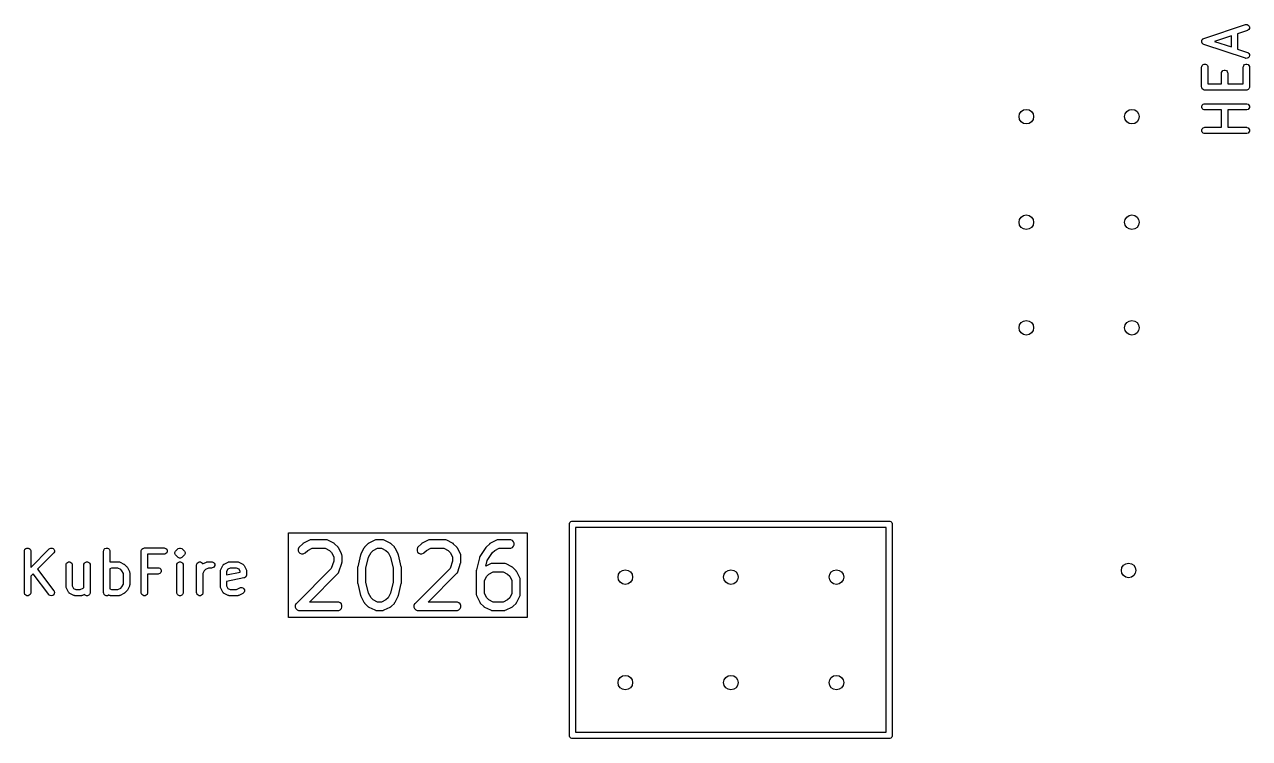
# Model space of a CAD drawing. Header units: inches. Extents: x 0.29 to 2.91, y 0.24 to 1.61.
# Drawn here: x 1.744 to 2.904, y 0.241 to 0.917 of the extents above; entities that cross this region are included whole.
import ezdxf

# ---------------------------------------------------------------- set-up
doc = ezdxf.new("R2010")
doc.units = ezdxf.units.IN
doc.header["$MEASUREMENT"] = 0
doc.layers.add('BLACK', color=250, linetype='CONTINUOUS')

msp = doc.modelspace()

# ---------------------------------------------------------------- linework, layer by layer
at = {"layer": 'BLACK', "linetype": 'CONTINUOUS'}
for p, q in [((2.8611, 0.904), (2.9004, 0.9171)), ((2.9004, 0.9171), (2.901, 0.9172)), ((2.901, 0.9172), (2.9022, 0.9171)), ((2.9022, 0.9171), (2.9032, 0.9166)), ((2.8872, 0.9064), (2.8713, 0.9012)), ((2.8872, 0.8959), (2.8872, 0.9064)), ((2.9023, 0.9115), (2.8931, 0.9084)), ((2.8931, 0.9084), (2.8931, 0.8939)), ((2.9028, 0.9117), (2.9023, 0.9115)), ((2.9037, 0.9125), (2.9028, 0.9117)), ((2.9032, 0.9166), (2.9039, 0.9157)), ((2.9042, 0.9135), (2.9037, 0.9125)), ((2.9039, 0.9157), (2.9043, 0.9147)), ((2.9043, 0.9147), (2.9042, 0.9135)), ((2.8591, 0.9017), (2.8592, 0.9019)), ((2.8591, 0.9015), (2.8591, 0.9017)), ((2.8591, 0.9012), (2.8591, 0.9015)), ((2.8591, 0.9008), (2.8591, 0.9012)), ((2.8591, 0.9006), (2.8591, 0.9008)), ((2.8592, 0.9004), (2.8591, 0.9006)), ((2.8592, 0.9019), (2.8593, 0.9023)), ((2.8593, 0.9001), (2.8592, 0.9004)), ((2.8593, 0.9023), (2.8594, 0.9026)), ((2.8594, 0.8997), (2.8593, 0.9001)), ((2.8594, 0.9026), (2.8596, 0.9028)), ((2.8596, 0.8995), (2.8594, 0.8997)), ((2.8596, 0.9028), (2.8597, 0.903)), ((2.8597, 0.8994), (2.8596, 0.8995)), ((2.8597, 0.903), (2.8599, 0.9032)), ((2.8599, 0.8991), (2.8597, 0.8994)), ((2.8599, 0.9032), (2.8602, 0.9035)), ((2.8602, 0.8988), (2.8599, 0.8991)), ((2.8602, 0.9035), (2.8604, 0.9036)), ((2.8604, 0.8987), (2.8602, 0.8988)), ((2.8604, 0.9036), (2.8605, 0.9037)), ((2.8605, 0.8986), (2.8604, 0.8987)), ((2.8605, 0.9037), (2.8611, 0.904)), ((2.8611, 0.8984), (2.8605, 0.8986)), ((2.9004, 0.8852), (2.8611, 0.8984)), ((2.8713, 0.9012), (2.8872, 0.8959)), ((2.8931, 0.8939), (2.9023, 0.8908)), ((2.901, 0.8851), (2.9004, 0.8852)), ((2.9022, 0.8852), (2.901, 0.8851)), ((2.9032, 0.8857), (2.9022, 0.8852)), ((2.9023, 0.8908), (2.9028, 0.8906)), ((2.9028, 0.8906), (2.9037, 0.8898)), ((2.9039, 0.8866), (2.9032, 0.8857)), ((2.9037, 0.8898), (2.9042, 0.8888)), ((2.9043, 0.8877), (2.9039, 0.8866)), ((2.9042, 0.8888), (2.9043, 0.8877)), ((2.859, 0.8768), (2.8591, 0.8774)), ((2.859, 0.858), (2.859, 0.8768)), ((2.8591, 0.8774), (2.8595, 0.8784)), ((2.8595, 0.8784), (2.8604, 0.8792)), ((2.8604, 0.8792), (2.8614, 0.8797)), ((2.8614, 0.8797), (2.8626, 0.8797)), ((2.8626, 0.8797), (2.8636, 0.8792)), ((2.8636, 0.8792), (2.8645, 0.8784)), ((2.8645, 0.8784), (2.8649, 0.8774)), ((2.8649, 0.8774), (2.865, 0.8768)), ((2.865, 0.8768), (2.865, 0.861)), ((2.8778, 0.8712), (2.8779, 0.8717)), ((2.8778, 0.861), (2.8778, 0.8712)), ((2.8779, 0.8717), (2.8783, 0.8728)), ((2.8783, 0.8728), (2.8791, 0.8736)), ((2.8791, 0.8736), (2.8802, 0.8741)), ((2.8802, 0.8741), (2.8813, 0.8741)), ((2.8813, 0.8741), (2.8824, 0.8736)), ((2.8824, 0.8736), (2.8832, 0.8728)), ((2.8832, 0.8728), (2.8836, 0.8717)), ((2.8836, 0.8717), (2.8837, 0.8712)), ((2.8837, 0.8712), (2.8837, 0.861)), ((2.8984, 0.8768), (2.8985, 0.8774)), ((2.8984, 0.861), (2.8984, 0.8768)), ((2.8985, 0.8774), (2.8989, 0.8784)), ((2.8989, 0.8784), (2.8997, 0.8792)), ((2.8997, 0.8792), (2.9008, 0.8797)), ((2.9008, 0.8797), (2.9019, 0.8797)), ((2.9019, 0.8797), (2.903, 0.8792)), ((2.903, 0.8792), (2.9038, 0.8784)), ((2.9038, 0.8784), (2.9043, 0.8774)), ((2.9043, 0.8774), (2.9043, 0.8768)), ((2.9043, 0.8768), (2.9043, 0.858)), ((2.865, 0.861), (2.8778, 0.861)), ((2.8837, 0.861), (2.8984, 0.861)), ((2.8591, 0.8575), (2.859, 0.858)), ((2.8595, 0.8564), (2.8591, 0.8575)), ((2.8604, 0.8556), (2.8595, 0.8564)), ((2.8614, 0.8551), (2.8604, 0.8556)), ((2.862, 0.8551), (2.8614, 0.8551)), ((2.9014, 0.8551), (2.862, 0.8551)), ((2.9019, 0.8551), (2.9014, 0.8551)), ((2.903, 0.8556), (2.9019, 0.8551)), ((2.9038, 0.8564), (2.903, 0.8556)), ((2.9043, 0.8575), (2.9038, 0.8564)), ((2.9043, 0.858), (2.9043, 0.8575)), ((2.8591, 0.8399), (2.8595, 0.8409)), ((2.8591, 0.8387), (2.8591, 0.8399)), ((2.8595, 0.8377), (2.8591, 0.8387)), ((2.8595, 0.8409), (2.8604, 0.8418)), ((2.8604, 0.8368), (2.8595, 0.8377)), ((2.8604, 0.8418), (2.8614, 0.8422)), ((2.8614, 0.8364), (2.8604, 0.8368)), ((2.8614, 0.8422), (2.862, 0.8422)), ((2.862, 0.8363), (2.8614, 0.8364)), ((2.862, 0.8422), (2.9014, 0.8422)), ((2.8778, 0.8363), (2.862, 0.8363)), ((2.8778, 0.8198), (2.8778, 0.8363)), ((2.9014, 0.8363), (2.8837, 0.8363)), ((2.8837, 0.8363), (2.8837, 0.8198)), ((2.9014, 0.8422), (2.9019, 0.8422)), ((2.9019, 0.8364), (2.9014, 0.8363)), ((2.9019, 0.8422), (2.903, 0.8418)), ((2.903, 0.8368), (2.9019, 0.8364)), ((2.903, 0.8418), (2.9038, 0.8409)), ((2.9038, 0.8377), (2.903, 0.8368)), ((2.9038, 0.8409), (2.9043, 0.8399)), ((2.9043, 0.8387), (2.9038, 0.8377)), ((2.9043, 0.8399), (2.9043, 0.8387)), ((2.8591, 0.8174), (2.8595, 0.8184)), ((2.8591, 0.8162), (2.8591, 0.8174)), ((2.8595, 0.8152), (2.8591, 0.8162)), ((2.8595, 0.8184), (2.8604, 0.8193)), ((2.8604, 0.8143), (2.8595, 0.8152)), ((2.8604, 0.8193), (2.8614, 0.8197)), ((2.8614, 0.8139), (2.8604, 0.8143)), ((2.8614, 0.8197), (2.862, 0.8198)), ((2.862, 0.8138), (2.8614, 0.8139)), ((2.862, 0.8198), (2.8778, 0.8198)), ((2.9014, 0.8138), (2.862, 0.8138)), ((2.8837, 0.8198), (2.9014, 0.8198)), ((2.9014, 0.8198), (2.9019, 0.8197)), ((2.9019, 0.8139), (2.9014, 0.8138)), ((2.9019, 0.8197), (2.903, 0.8193)), ((2.903, 0.8143), (2.9019, 0.8139)), ((2.903, 0.8193), (2.9038, 0.8184)), ((2.9038, 0.8152), (2.903, 0.8143)), ((2.9038, 0.8184), (2.9043, 0.8174)), ((2.9043, 0.8162), (2.9038, 0.8152)), ((2.9043, 0.8174), (2.9043, 0.8162)), ((2.26, 0.4437), (2.2601, 0.4443)), ((2.26, 0.2437), (2.26, 0.4437)), ((2.2601, 0.4443), (2.2605, 0.4453)), ((2.2605, 0.4453), (2.2614, 0.4462)), ((2.2614, 0.4462), (2.2624, 0.4466)), ((2.2624, 0.4466), (2.263, 0.4467)), ((2.263, 0.4467), (2.563, 0.4467)), ((2.563, 0.4467), (2.5636, 0.4466)), ((2.5636, 0.4466), (2.5646, 0.4462)), ((2.5646, 0.4462), (2.5654, 0.4453)), ((2.5654, 0.4453), (2.5659, 0.4443)), ((2.5659, 0.4443), (2.5659, 0.4437)), ((2.5659, 0.4437), (2.5659, 0.2437)), ((1.9938, 0.3555), (1.9938, 0.4356)), ((1.9938, 0.4356), (2.22, 0.4356)), ((2.22, 0.4356), (2.22, 0.3555)), ((2.2659, 0.4407), (2.2659, 0.2467)), ((2.56, 0.4407), (2.2659, 0.4407)), ((2.56, 0.2467), (2.56, 0.4407)), ((1.7438, 0.4183), (1.7439, 0.4189)), ((1.7438, 0.3789), (1.7438, 0.4183)), ((1.7439, 0.4189), (1.7443, 0.42)), ((1.7443, 0.42), (1.7452, 0.4208)), ((1.7452, 0.4208), (1.7462, 0.4212)), ((1.7462, 0.4212), (1.7474, 0.4212)), ((1.7474, 0.4212), (1.7484, 0.4208)), ((1.7484, 0.4208), (1.7492, 0.42)), ((1.7492, 0.42), (1.7497, 0.4189)), ((1.7497, 0.4029), (1.7672, 0.4204)), ((1.7497, 0.4189), (1.7497, 0.4183)), ((1.7497, 0.4183), (1.7497, 0.4029)), ((1.7672, 0.4204), (1.7677, 0.4208)), ((1.7677, 0.4208), (1.7687, 0.4212)), ((1.7687, 0.4212), (1.7699, 0.4212)), ((1.7699, 0.4212), (1.7709, 0.4208)), ((1.7709, 0.4208), (1.7717, 0.42)), ((1.7717, 0.42), (1.7722, 0.4189)), ((1.7722, 0.4189), (1.7722, 0.4177)), ((1.8188, 0.4183), (1.8189, 0.4189)), ((1.8188, 0.3789), (1.8188, 0.4183)), ((1.8189, 0.4189), (1.8193, 0.42)), ((1.8193, 0.42), (1.8201, 0.4208)), ((1.8201, 0.4208), (1.8212, 0.4212)), ((1.8212, 0.4212), (1.8224, 0.4212)), ((1.8224, 0.4212), (1.8234, 0.4208)), ((1.8234, 0.4208), (1.8242, 0.42)), ((1.8242, 0.42), (1.8247, 0.4189)), ((1.8247, 0.4189), (1.8247, 0.4183)), ((1.8247, 0.4183), (1.8247, 0.408)), ((1.8545, 0.4189), (1.855, 0.42)), ((1.8545, 0.4183), (1.8545, 0.4189)), ((1.8545, 0.3789), (1.8545, 0.4183)), ((1.855, 0.42), (1.8558, 0.4208)), ((1.8558, 0.4208), (1.8568, 0.4212)), ((1.8568, 0.4212), (1.8574, 0.4213)), ((1.8574, 0.4213), (1.8762, 0.4213)), ((1.8762, 0.4213), (1.8767, 0.4212)), ((1.8767, 0.4212), (1.8778, 0.4208)), ((1.8778, 0.4208), (1.8786, 0.42)), ((1.8786, 0.42), (1.879, 0.4189)), ((1.879, 0.4189), (1.879, 0.4177)), ((1.8864, 0.417), (1.8868, 0.4181)), ((1.8868, 0.4181), (1.8872, 0.4185)), ((1.8872, 0.4185), (1.8891, 0.4204)), ((1.8891, 0.4204), (1.8895, 0.4208)), ((1.8895, 0.4208), (1.8906, 0.4212)), ((1.8906, 0.4212), (1.8917, 0.4212)), ((1.8917, 0.4212), (1.8917, 0.4212)), ((1.8917, 0.4212), (1.8928, 0.4208)), ((1.8928, 0.4208), (1.8932, 0.4204)), ((1.8932, 0.4204), (1.8951, 0.4185)), ((1.8951, 0.4185), (1.8955, 0.4181)), ((1.8955, 0.4181), (1.8956, 0.4177)), ((2.0038, 0.4216), (2.0032, 0.4202)), ((2.0032, 0.4202), (2.0032, 0.4187)), ((2.0032, 0.4187), (2.0038, 0.4172)), ((2.0042, 0.4222), (2.0038, 0.4216)), ((2.0071, 0.425), (2.0042, 0.4222)), ((2.0074, 0.4253), (2.0071, 0.425)), ((2.0075, 0.4254), (2.0074, 0.4254)), ((2.0074, 0.4254), (2.0074, 0.4253)), ((2.0077, 0.4255), (2.0075, 0.4254)), ((2.0078, 0.4256), (2.0077, 0.4255)), ((2.0081, 0.4258), (2.0078, 0.4256)), ((2.0137, 0.4286), (2.0081, 0.4258)), ((2.0098, 0.4166), (2.0122, 0.419)), ((2.0122, 0.419), (2.0164, 0.4211)), ((2.0144, 0.4289), (2.0137, 0.4286)), ((2.0146, 0.4289), (2.0144, 0.4289)), ((2.0147, 0.4289), (2.0146, 0.4289)), ((2.0155, 0.429), (2.0147, 0.4289)), ((2.0295, 0.429), (2.0155, 0.429)), ((2.0164, 0.4211), (2.0286, 0.4211)), ((2.0286, 0.4211), (2.0328, 0.419)), ((2.0303, 0.4289), (2.0295, 0.429)), ((2.0304, 0.4289), (2.0303, 0.4289)), ((2.0306, 0.4289), (2.0304, 0.4289)), ((2.0313, 0.4286), (2.0306, 0.4289)), ((2.0369, 0.4258), (2.0313, 0.4286)), ((2.0328, 0.419), (2.0347, 0.4171)), ((2.0372, 0.4256), (2.0369, 0.4258)), ((2.0373, 0.4255), (2.0372, 0.4256)), ((2.0374, 0.4254), (2.0373, 0.4255)), ((2.0376, 0.4254), (2.0374, 0.4254)), ((2.0376, 0.4253), (2.0376, 0.4254)), ((2.0379, 0.425), (2.0376, 0.4253)), ((2.0407, 0.4222), (2.0379, 0.425)), ((2.041, 0.4219), (2.0407, 0.4222)), ((2.0411, 0.4218), (2.041, 0.4219)), ((2.0411, 0.4217), (2.0411, 0.4218)), ((2.0412, 0.4216), (2.0411, 0.4217)), ((2.0413, 0.4215), (2.0412, 0.4216)), ((2.0415, 0.4212), (2.0413, 0.4215)), ((2.0443, 0.4156), (2.0415, 0.4212)), ((2.0654, 0.4212), (2.0626, 0.4156)), ((2.0656, 0.4215), (2.0654, 0.4212)), ((2.0657, 0.4217), (2.0656, 0.4216)), ((2.0656, 0.4216), (2.0656, 0.4215)), ((2.0658, 0.4218), (2.0657, 0.4217)), ((2.0659, 0.4219), (2.0658, 0.4218)), ((2.0661, 0.4222), (2.0659, 0.4219)), ((2.0689, 0.425), (2.0661, 0.4222)), ((2.0692, 0.4253), (2.0689, 0.425)), ((2.0693, 0.4254), (2.0692, 0.4253)), ((2.0694, 0.4254), (2.0693, 0.4254)), ((2.0695, 0.4255), (2.0694, 0.4254)), ((2.0696, 0.4256), (2.0695, 0.4255)), ((2.0699, 0.4258), (2.0696, 0.4256)), ((2.0756, 0.4286), (2.0699, 0.4258)), ((2.0721, 0.4171), (2.074, 0.419)), ((2.074, 0.419), (2.0783, 0.4211)), ((2.0763, 0.4289), (2.0756, 0.4286)), ((2.0764, 0.4289), (2.0763, 0.4289)), ((2.0766, 0.4289), (2.0764, 0.4289)), ((2.0773, 0.429), (2.0766, 0.4289)), ((2.083, 0.429), (2.0773, 0.429)), ((2.0783, 0.4211), (2.082, 0.4211)), ((2.082, 0.4211), (2.0863, 0.419)), ((2.0837, 0.4289), (2.083, 0.429)), ((2.0839, 0.4289), (2.0837, 0.4289)), ((2.084, 0.4289), (2.0839, 0.4289)), ((2.0847, 0.4286), (2.084, 0.4289)), ((2.0903, 0.4258), (2.0847, 0.4286)), ((2.0863, 0.419), (2.0882, 0.4171)), ((2.0907, 0.4256), (2.0903, 0.4258)), ((2.0908, 0.4255), (2.0907, 0.4256)), ((2.0909, 0.4254), (2.0908, 0.4255)), ((2.091, 0.4254), (2.0909, 0.4254)), ((2.0911, 0.4253), (2.091, 0.4254)), ((2.0914, 0.425), (2.0911, 0.4253)), ((2.0942, 0.4222), (2.0914, 0.425)), ((2.0944, 0.4219), (2.0942, 0.4222)), ((2.0945, 0.4218), (2.0944, 0.4219)), ((2.0946, 0.4217), (2.0945, 0.4218)), ((2.0947, 0.4216), (2.0946, 0.4217)), ((2.0947, 0.4215), (2.0947, 0.4216)), ((2.0949, 0.4212), (2.0947, 0.4215)), ((2.0977, 0.4156), (2.0949, 0.4212)), ((2.1162, 0.4216), (2.1157, 0.4202)), ((2.1157, 0.4202), (2.1157, 0.4187)), ((2.1157, 0.4187), (2.1162, 0.4172)), ((2.1167, 0.4222), (2.1162, 0.4216)), ((2.1195, 0.425), (2.1167, 0.4222)), ((2.1198, 0.4253), (2.1195, 0.425)), ((2.1199, 0.4254), (2.1198, 0.4253)), ((2.12, 0.4254), (2.1199, 0.4254)), ((2.1201, 0.4255), (2.12, 0.4254)), ((2.1202, 0.4256), (2.1201, 0.4255)), ((2.1206, 0.4258), (2.1202, 0.4256)), ((2.1262, 0.4286), (2.1206, 0.4258)), ((2.1223, 0.4166), (2.1247, 0.419)), ((2.1247, 0.419), (2.1289, 0.4211)), ((2.1269, 0.4289), (2.1262, 0.4286)), ((2.1271, 0.4289), (2.1269, 0.4289)), ((2.1272, 0.4289), (2.1271, 0.4289)), ((2.128, 0.429), (2.1272, 0.4289)), ((2.142, 0.429), (2.128, 0.429)), ((2.1289, 0.4211), (2.1411, 0.4211)), ((2.1411, 0.4211), (2.1453, 0.419)), ((2.1428, 0.4289), (2.142, 0.429)), ((2.1429, 0.4289), (2.1428, 0.4289)), ((2.1431, 0.4289), (2.1429, 0.4289)), ((2.1438, 0.4286), (2.1431, 0.4289)), ((2.1494, 0.4258), (2.1438, 0.4286)), ((2.1453, 0.419), (2.1472, 0.4171)), ((2.1497, 0.4256), (2.1494, 0.4258)), ((2.1498, 0.4255), (2.1497, 0.4256)), ((2.1499, 0.4254), (2.1498, 0.4255)), ((2.1501, 0.4254), (2.1499, 0.4254)), ((2.1501, 0.4253), (2.1501, 0.4254)), ((2.1504, 0.425), (2.1501, 0.4253)), ((2.1532, 0.4222), (2.1504, 0.425)), ((2.1535, 0.4219), (2.1532, 0.4222)), ((2.1536, 0.4218), (2.1535, 0.4219)), ((2.1536, 0.4217), (2.1536, 0.4218)), ((2.1537, 0.4216), (2.1536, 0.4217)), ((2.1538, 0.4215), (2.1537, 0.4216)), ((2.154, 0.4212), (2.1538, 0.4215)), ((2.1568, 0.4156), (2.154, 0.4212)), ((2.1809, 0.4216), (2.1753, 0.4132)), ((2.1812, 0.4219), (2.1809, 0.4216)), ((2.1809, 0.4216), (2.1809, 0.4216)), ((2.1809, 0.4216), (2.1809, 0.4216)), ((2.1814, 0.4222), (2.1812, 0.4219)), ((2.1842, 0.425), (2.1814, 0.4222)), ((2.1814, 0.4222), (2.1814, 0.4222)), ((2.1814, 0.4222), (2.1814, 0.4222)), ((2.1845, 0.4253), (2.1842, 0.425)), ((2.1846, 0.4254), (2.1845, 0.4253)), ((2.1847, 0.4254), (2.1846, 0.4254)), ((2.1848, 0.4255), (2.1847, 0.4254)), ((2.1849, 0.4256), (2.1848, 0.4255)), ((2.1852, 0.4258), (2.1849, 0.4256)), ((2.1909, 0.4286), (2.1852, 0.4258)), ((2.1873, 0.4169), (2.1893, 0.419)), ((2.1893, 0.419), (2.1936, 0.4211)), ((2.1916, 0.4289), (2.1909, 0.4286)), ((2.1917, 0.4289), (2.1916, 0.4289)), ((2.1919, 0.4289), (2.1917, 0.4289)), ((2.1926, 0.429), (2.1919, 0.4289)), ((2.2039, 0.429), (2.1926, 0.429)), ((2.1936, 0.4211), (2.2039, 0.4211)), ((2.2046, 0.4289), (2.2039, 0.429)), ((2.2039, 0.4211), (2.2046, 0.4212)), ((2.2061, 0.4283), (2.2046, 0.4289)), ((2.2046, 0.4212), (2.2061, 0.4218)), ((2.2072, 0.4272), (2.2061, 0.4283)), ((2.2061, 0.4218), (2.2072, 0.4229)), ((2.2077, 0.4258), (2.2072, 0.4272)), ((2.2072, 0.4229), (2.2077, 0.4243)), ((2.2077, 0.4243), (2.2077, 0.4258)), ((1.7714, 0.4162), (1.7563, 0.4012)), ((1.7717, 0.4167), (1.7714, 0.4162)), ((1.7722, 0.4177), (1.7717, 0.4167)), ((1.7833, 0.4058), (1.7837, 0.4068)), ((1.7837, 0.4068), (1.7845, 0.4076)), ((1.7845, 0.4076), (1.7856, 0.4081)), ((1.7856, 0.4081), (1.7867, 0.4081)), ((1.7867, 0.4081), (1.7878, 0.4076)), ((1.7878, 0.4076), (1.7886, 0.4068)), ((1.7886, 0.4068), (1.7891, 0.4058)), ((1.8001, 0.4058), (1.8006, 0.4068)), ((1.8006, 0.4068), (1.8014, 0.4076)), ((1.8014, 0.4076), (1.8025, 0.4081)), ((1.8025, 0.4081), (1.8036, 0.4081)), ((1.8036, 0.4081), (1.8047, 0.4076)), ((1.8047, 0.4076), (1.8055, 0.4068)), ((1.8055, 0.4068), (1.8059, 0.4058)), ((1.8247, 0.408), (1.8248, 0.408)), ((1.8248, 0.408), (1.8249, 0.408)), ((1.8249, 0.408), (1.825, 0.4081)), ((1.825, 0.4081), (1.8255, 0.4081)), ((1.8255, 0.4081), (1.833, 0.4081)), ((1.833, 0.4081), (1.8336, 0.4081)), ((1.8336, 0.4081), (1.8337, 0.408)), ((1.8337, 0.408), (1.8338, 0.408)), ((1.8338, 0.408), (1.8344, 0.4078)), ((1.8344, 0.4078), (1.8381, 0.406)), ((1.8762, 0.4154), (1.8604, 0.4154)), ((1.8604, 0.4154), (1.8604, 0.4025)), ((1.8767, 0.4154), (1.8762, 0.4154)), ((1.8778, 0.4159), (1.8767, 0.4154)), ((1.8786, 0.4167), (1.8778, 0.4159)), ((1.879, 0.4177), (1.8786, 0.4167)), ((1.8864, 0.4159), (1.8864, 0.417)), ((1.8868, 0.4148), (1.8864, 0.4159)), ((1.8872, 0.4144), (1.8868, 0.4148)), ((1.8891, 0.4125), (1.8872, 0.4144)), ((1.8883, 0.4058), (1.8887, 0.4068)), ((1.8887, 0.4068), (1.8895, 0.4076)), ((1.8895, 0.4121), (1.8891, 0.4125)), ((1.8906, 0.4117), (1.8895, 0.4121)), ((1.8895, 0.4076), (1.8906, 0.4081)), ((1.8917, 0.4117), (1.8906, 0.4117)), ((1.8906, 0.4117), (1.8906, 0.4117)), ((1.8906, 0.4081), (1.8917, 0.4081)), ((1.8928, 0.4121), (1.8917, 0.4117)), ((1.8917, 0.4117), (1.8917, 0.4117)), ((1.8917, 0.4081), (1.8928, 0.4076)), ((1.8932, 0.4125), (1.8928, 0.4121)), ((1.8928, 0.4076), (1.8936, 0.4068)), ((1.8951, 0.4144), (1.8932, 0.4125)), ((1.8936, 0.4068), (1.894, 0.4058)), ((1.8955, 0.4148), (1.8951, 0.4144)), ((1.8959, 0.4159), (1.8955, 0.4148)), ((1.8956, 0.4177), (1.8959, 0.417)), ((1.8959, 0.417), (1.8959, 0.4159)), ((1.907, 0.4058), (1.9074, 0.4068)), ((1.9074, 0.4068), (1.9083, 0.4076)), ((1.9083, 0.4076), (1.9093, 0.4081)), ((1.9093, 0.4081), (1.9105, 0.4081)), ((1.9105, 0.4081), (1.9115, 0.4076)), ((1.9115, 0.4076), (1.9124, 0.4068)), ((1.9124, 0.4068), (1.9126, 0.4061)), ((1.9126, 0.4061), (1.9161, 0.4078)), ((1.9161, 0.4078), (1.9166, 0.408)), ((1.9166, 0.408), (1.9167, 0.408)), ((1.9167, 0.408), (1.9168, 0.4081)), ((1.9168, 0.4081), (1.9174, 0.4081)), ((1.9174, 0.4081), (1.9211, 0.4081)), ((1.9211, 0.4081), (1.9217, 0.4081)), ((1.9217, 0.4081), (1.9228, 0.4076)), ((1.9228, 0.4076), (1.9236, 0.4068)), ((1.9236, 0.4068), (1.924, 0.4058)), ((1.933, 0.406), (1.9367, 0.4078)), ((1.9367, 0.4078), (1.9372, 0.408)), ((1.9372, 0.408), (1.9373, 0.408)), ((1.9373, 0.408), (1.9374, 0.4081)), ((1.9374, 0.4081), (1.938, 0.4081)), ((1.938, 0.4081), (1.9455, 0.4081)), ((1.9455, 0.4081), (1.9461, 0.4081)), ((1.9461, 0.4081), (1.9462, 0.408)), ((1.9462, 0.408), (1.9463, 0.408)), ((1.9463, 0.408), (1.9468, 0.4078)), ((1.9468, 0.4078), (1.9506, 0.406)), ((2.0038, 0.4172), (2.0048, 0.4162)), ((2.0048, 0.4162), (2.0063, 0.4156)), ((2.0063, 0.4156), (2.0078, 0.4156)), ((2.0078, 0.4156), (2.0092, 0.4162)), ((2.0092, 0.4162), (2.0098, 0.4166)), ((2.0368, 0.4088), (2.0345, 0.4019)), ((2.0347, 0.4171), (2.0368, 0.4129)), ((2.0368, 0.4129), (2.0368, 0.4088)), ((2.0417, 0.3985), (2.0445, 0.4069)), ((2.0446, 0.4148), (2.0443, 0.4156)), ((2.0445, 0.4069), (2.0446, 0.4073)), ((2.0446, 0.4147), (2.0446, 0.4148)), ((2.0446, 0.4146), (2.0446, 0.4147)), ((2.0447, 0.4138), (2.0446, 0.4146)), ((2.0446, 0.4074), (2.0447, 0.4076)), ((2.0446, 0.4073), (2.0446, 0.4074)), ((2.0447, 0.4082), (2.0447, 0.4138)), ((2.0447, 0.4078), (2.0447, 0.4082)), ((2.0447, 0.4077), (2.0447, 0.4078)), ((2.0447, 0.4076), (2.0447, 0.4077)), ((2.0623, 0.4148), (2.0595, 0.4035)), ((2.0624, 0.4152), (2.0623, 0.4148)), ((2.0623, 0.4148), (2.0623, 0.4148)), ((2.0623, 0.4148), (2.0623, 0.4148)), ((2.0625, 0.4155), (2.0624, 0.4152)), ((2.0626, 0.4156), (2.0625, 0.4155)), ((2.0625, 0.4155), (2.0625, 0.4155)), ((2.0672, 0.4021), (2.0698, 0.4124)), ((2.0698, 0.4124), (2.0721, 0.4171)), ((2.0882, 0.4171), (2.0905, 0.4124)), ((2.0905, 0.4124), (2.0931, 0.4021)), ((2.0977, 0.4155), (2.0977, 0.4156)), ((2.0978, 0.4155), (2.0977, 0.4155)), ((2.0979, 0.4152), (2.0978, 0.4155)), ((2.098, 0.4148), (2.0979, 0.4152)), ((2.1008, 0.4035), (2.098, 0.4148)), ((2.098, 0.4148), (2.098, 0.4148)), ((2.098, 0.4148), (2.098, 0.4148)), ((2.1162, 0.4172), (2.1173, 0.4162)), ((2.1173, 0.4162), (2.1187, 0.4156)), ((2.1187, 0.4156), (2.1203, 0.4156)), ((2.1203, 0.4156), (2.1217, 0.4162)), ((2.1217, 0.4162), (2.1223, 0.4166)), ((2.1493, 0.4088), (2.147, 0.4019)), ((2.1472, 0.4171), (2.1493, 0.4129)), ((2.1493, 0.4129), (2.1493, 0.4088)), ((2.1542, 0.3985), (2.157, 0.4069)), ((2.1571, 0.4148), (2.1568, 0.4156)), ((2.157, 0.4069), (2.1571, 0.4073)), ((2.1571, 0.4147), (2.1571, 0.4148)), ((2.1571, 0.4146), (2.1571, 0.4147)), ((2.1572, 0.4138), (2.1571, 0.4146)), ((2.1571, 0.4076), (2.1572, 0.4077)), ((2.1571, 0.4074), (2.1571, 0.4076)), ((2.1571, 0.4073), (2.1571, 0.4074)), ((2.1572, 0.4082), (2.1572, 0.4138)), ((2.1572, 0.4078), (2.1572, 0.4082)), ((2.1572, 0.4077), (2.1572, 0.4078)), ((2.1748, 0.412), (2.1719, 0.4007)), ((2.1749, 0.4124), (2.1748, 0.412)), ((2.175, 0.4126), (2.1749, 0.4125)), ((2.1749, 0.4125), (2.1749, 0.4124)), ((2.1751, 0.4128), (2.175, 0.4127)), ((2.175, 0.4127), (2.175, 0.4126)), ((2.1753, 0.4132), (2.1751, 0.4128)), ((2.1809, 0.4039), (2.1822, 0.4094)), ((2.1822, 0.4094), (2.1873, 0.4169)), ((2.186, 0.4064), (2.1852, 0.4061)), ((2.1861, 0.4064), (2.186, 0.4064)), ((2.1862, 0.4064), (2.1861, 0.4064)), ((2.187, 0.4065), (2.1862, 0.4064)), ((2.1983, 0.4065), (2.187, 0.4065)), ((2.199, 0.4064), (2.1983, 0.4065)), ((2.1992, 0.4064), (2.199, 0.4064)), ((2.1993, 0.4064), (2.1992, 0.4064)), ((2.2, 0.4061), (2.1993, 0.4064)), ((1.7521, 0.3969), (1.7497, 0.3946)), ((1.7497, 0.3946), (1.7497, 0.3789)), ((1.7669, 0.3772), (1.7521, 0.3969)), ((1.7563, 0.4012), (1.7717, 0.3807)), ((1.7832, 0.4052), (1.7833, 0.4058)), ((1.7832, 0.3846), (1.7832, 0.4052)), ((1.7891, 0.4058), (1.7891, 0.4052)), ((1.7891, 0.4052), (1.7891, 0.3853)), ((1.8001, 0.4052), (1.8001, 0.4058)), ((1.8001, 0.3839), (1.8001, 0.4052)), ((1.8059, 0.4058), (1.806, 0.4052)), ((1.806, 0.4052), (1.806, 0.3789)), ((1.8262, 0.4022), (1.8247, 0.4015)), ((1.8247, 0.4015), (1.8247, 0.3826)), ((1.8323, 0.4022), (1.8262, 0.4022)), ((1.835, 0.4009), (1.8323, 0.4022)), ((1.8362, 0.3997), (1.835, 0.4009)), ((1.8376, 0.397), (1.8362, 0.3997)), ((1.8376, 0.3871), (1.8376, 0.397)), ((1.8381, 0.406), (1.8384, 0.4058)), ((1.8384, 0.4058), (1.8384, 0.4058)), ((1.8384, 0.4058), (1.8385, 0.4057)), ((1.8385, 0.4057), (1.8386, 0.4056)), ((1.8386, 0.4056), (1.8386, 0.4056)), ((1.8386, 0.4056), (1.8389, 0.4054)), ((1.8389, 0.4054), (1.8407, 0.4035)), ((1.8407, 0.4035), (1.8409, 0.4033)), ((1.8409, 0.4033), (1.841, 0.4033)), ((1.841, 0.4033), (1.841, 0.4032)), ((1.841, 0.4032), (1.8411, 0.4031)), ((1.8411, 0.4031), (1.8411, 0.403)), ((1.8411, 0.403), (1.8413, 0.4028)), ((1.8413, 0.4028), (1.8432, 0.399)), ((1.8432, 0.399), (1.8434, 0.3985)), ((1.8434, 0.3985), (1.8434, 0.3984)), ((1.8434, 0.3984), (1.8434, 0.3983)), ((1.8434, 0.3983), (1.8435, 0.3977)), ((1.8435, 0.3977), (1.8435, 0.3864)), ((1.8604, 0.4025), (1.8705, 0.4025)), ((1.8705, 0.3966), (1.8604, 0.3966)), ((1.8604, 0.3966), (1.8604, 0.3789)), ((1.8705, 0.4025), (1.8711, 0.4025)), ((1.8711, 0.3967), (1.8705, 0.3966)), ((1.8711, 0.4025), (1.8722, 0.402)), ((1.8722, 0.3971), (1.8711, 0.3967)), ((1.8722, 0.402), (1.873, 0.4012)), ((1.873, 0.3979), (1.8722, 0.3971)), ((1.873, 0.4012), (1.8734, 0.4001)), ((1.8734, 0.399), (1.873, 0.3979)), ((1.8734, 0.4001), (1.8734, 0.399)), ((1.8882, 0.4052), (1.8883, 0.4058)), ((1.8882, 0.3789), (1.8882, 0.4052)), ((1.894, 0.4058), (1.8941, 0.4052)), ((1.8941, 0.4052), (1.8941, 0.3789)), ((1.9069, 0.4052), (1.907, 0.4058)), ((1.9069, 0.3789), (1.9069, 0.4052)), ((1.9142, 0.3997), (1.9129, 0.397)), ((1.9129, 0.397), (1.9129, 0.3789)), ((1.9154, 0.4009), (1.9142, 0.3997)), ((1.9181, 0.4022), (1.9154, 0.4009)), ((1.9211, 0.4022), (1.9181, 0.4022)), ((1.9217, 0.4023), (1.9211, 0.4022)), ((1.9228, 0.4027), (1.9217, 0.4023)), ((1.9236, 0.4036), (1.9228, 0.4027)), ((1.924, 0.4046), (1.9236, 0.4036)), ((1.924, 0.4058), (1.924, 0.4046)), ((1.9294, 0.3996), (1.9295, 0.4001)), ((1.9294, 0.3846), (1.9294, 0.3996)), ((1.9295, 0.4003), (1.9298, 0.4009)), ((1.9295, 0.4002), (1.9295, 0.4003)), ((1.9295, 0.4001), (1.9295, 0.4002)), ((1.9298, 0.4009), (1.9316, 0.4046)), ((1.9316, 0.4046), (1.9317, 0.4047)), ((1.9317, 0.4047), (1.9317, 0.4048)), ((1.9317, 0.4048), (1.9318, 0.4048)), ((1.9318, 0.4048), (1.9319, 0.4051)), ((1.9319, 0.4051), (1.9322, 0.4054)), ((1.9322, 0.4054), (1.9325, 0.4056)), ((1.9325, 0.4056), (1.9328, 0.4058)), ((1.9328, 0.4058), (1.9328, 0.4059)), ((1.9328, 0.4059), (1.9329, 0.4059)), ((1.9329, 0.4059), (1.933, 0.406)), ((1.9365, 0.4011), (1.9353, 0.3989)), ((1.9353, 0.3989), (1.9353, 0.3957)), ((1.9353, 0.3957), (1.9482, 0.3982)), ((1.9387, 0.4022), (1.9365, 0.4011)), ((1.9448, 0.4022), (1.9387, 0.4022)), ((1.9471, 0.4011), (1.9448, 0.4022)), ((1.9482, 0.3989), (1.9471, 0.4011)), ((1.9482, 0.3982), (1.9482, 0.3989)), ((1.9506, 0.406), (1.9507, 0.4059)), ((1.9507, 0.4059), (1.9507, 0.4059)), ((1.9507, 0.4059), (1.9508, 0.4058)), ((1.9508, 0.4058), (1.9511, 0.4056)), ((1.9511, 0.4056), (1.9513, 0.4054)), ((1.9513, 0.4054), (1.9516, 0.4051)), ((1.9516, 0.4051), (1.9518, 0.4048)), ((1.9518, 0.4048), (1.9518, 0.4048)), ((1.9518, 0.4048), (1.9518, 0.4047)), ((1.9518, 0.4047), (1.9519, 0.4046)), ((1.9519, 0.4046), (1.9538, 0.4009)), ((1.9539, 0.3947), (1.9537, 0.3944)), ((1.9538, 0.4009), (1.954, 0.4003)), ((1.954, 0.3952), (1.9539, 0.395)), ((1.9539, 0.395), (1.9539, 0.3947)), ((1.954, 0.4003), (1.954, 0.4002)), ((1.954, 0.4002), (1.954, 0.4001)), ((1.954, 0.4001), (1.9541, 0.3996)), ((1.9541, 0.3958), (1.954, 0.3952)), ((1.9541, 0.3996), (1.9541, 0.3958)), ((2.0345, 0.4019), (2.0014, 0.3688)), ((2.0137, 0.3699), (2.0407, 0.397)), ((2.0407, 0.397), (2.0412, 0.3976)), ((2.0412, 0.3976), (2.0413, 0.3977)), ((2.0413, 0.3977), (2.0414, 0.3978)), ((2.0414, 0.3978), (2.0417, 0.3985)), ((2.0594, 0.403), (2.0593, 0.4028)), ((2.0593, 0.4028), (2.0593, 0.4027)), ((2.0593, 0.4027), (2.0593, 0.4026)), ((2.0593, 0.4026), (2.0593, 0.3885)), ((2.0595, 0.4035), (2.0594, 0.4034)), ((2.0594, 0.4034), (2.0594, 0.4033)), ((2.0594, 0.4033), (2.0594, 0.403)), ((2.0672, 0.389), (2.0672, 0.4021)), ((2.0931, 0.4021), (2.0931, 0.389)), ((2.1009, 0.4034), (2.1008, 0.4035)), ((2.1009, 0.4033), (2.1009, 0.4034)), ((2.1009, 0.403), (2.1009, 0.4033)), ((2.101, 0.4028), (2.1009, 0.403)), ((2.1009, 0.4027), (2.101, 0.4028)), ((2.101, 0.4026), (2.1009, 0.4027)), ((2.101, 0.3885), (2.101, 0.4026)), ((2.147, 0.4019), (2.1139, 0.3688)), ((2.1262, 0.3699), (2.1532, 0.397)), ((2.1532, 0.397), (2.1537, 0.3976)), ((2.1537, 0.3976), (2.1538, 0.3977)), ((2.1538, 0.3977), (2.1539, 0.3978)), ((2.1539, 0.3978), (2.1542, 0.3985)), ((2.1719, 0.4002), (2.1718, 0.3999)), ((2.1718, 0.3999), (2.1718, 0.3999)), ((2.1718, 0.3999), (2.1718, 0.3997)), ((2.1718, 0.3997), (2.1718, 0.3773)), ((2.1719, 0.4007), (2.1719, 0.4006)), ((2.1719, 0.4006), (2.1719, 0.4005)), ((2.1719, 0.4005), (2.1719, 0.4002)), ((2.1797, 0.3904), (2.1818, 0.3946)), ((2.1852, 0.4061), (2.1809, 0.4039)), ((2.1818, 0.3946), (2.1837, 0.3965)), ((2.1837, 0.3965), (2.1879, 0.3986)), ((2.1879, 0.3986), (2.1973, 0.3986)), ((2.1973, 0.3986), (2.2015, 0.3965)), ((2.2056, 0.4033), (2.2, 0.4061)), ((2.2015, 0.3965), (2.2035, 0.3946)), ((2.2035, 0.3946), (2.2056, 0.3904)), ((2.206, 0.4031), (2.2056, 0.4033)), ((2.2061, 0.403), (2.206, 0.4031)), ((2.2062, 0.4029), (2.2061, 0.403)), ((2.2063, 0.4029), (2.2062, 0.4029)), ((2.2064, 0.4028), (2.2063, 0.4029)), ((2.2067, 0.4025), (2.2064, 0.4028)), ((2.2095, 0.3997), (2.2067, 0.4025)), ((2.2097, 0.3994), (2.2095, 0.3997)), ((2.2098, 0.3994), (2.2097, 0.3994)), ((2.2099, 0.3992), (2.2098, 0.3994)), ((2.21, 0.3991), (2.2099, 0.3992)), ((2.21, 0.399), (2.21, 0.3991)), ((2.2102, 0.3987), (2.21, 0.399)), ((2.213, 0.3931), (2.2102, 0.3987)), ((1.7833, 0.384), (1.7832, 0.3846)), ((1.7833, 0.3839), (1.7833, 0.384)), ((1.7833, 0.3838), (1.7833, 0.3839)), ((1.7835, 0.3832), (1.7833, 0.3838)), ((1.7854, 0.3795), (1.7835, 0.3832)), ((1.7891, 0.3853), (1.7902, 0.383)), ((1.7902, 0.383), (1.7925, 0.3819)), ((1.7967, 0.3819), (1.7994, 0.3832)), ((1.7994, 0.3832), (1.8001, 0.3839)), ((1.8323, 0.3819), (1.835, 0.3832)), ((1.835, 0.3832), (1.8362, 0.3844)), ((1.8362, 0.3844), (1.8376, 0.3871)), ((1.8432, 0.3851), (1.8413, 0.3814)), ((1.8434, 0.3857), (1.8432, 0.3851)), ((1.8435, 0.3864), (1.8434, 0.3859)), ((1.8434, 0.3859), (1.8434, 0.3858)), ((1.8434, 0.3858), (1.8434, 0.3857)), ((1.9295, 0.384), (1.9294, 0.3846)), ((1.9295, 0.3839), (1.9295, 0.384)), ((1.9295, 0.3838), (1.9295, 0.3839)), ((1.9298, 0.3832), (1.9295, 0.3838)), ((1.9316, 0.3795), (1.9298, 0.3832)), ((1.9517, 0.3929), (1.9353, 0.3896)), ((1.9353, 0.3896), (1.9353, 0.3853)), ((1.9353, 0.3853), (1.9365, 0.383)), ((1.9365, 0.383), (1.9387, 0.3819)), ((1.9448, 0.3819), (1.9479, 0.3835)), ((1.9479, 0.3835), (1.9485, 0.3837)), ((1.9485, 0.3837), (1.9496, 0.3837)), ((1.9496, 0.3837), (1.9507, 0.3834)), ((1.9507, 0.3834), (1.9516, 0.3826)), ((1.9523, 0.3931), (1.9517, 0.3929)), ((1.9525, 0.3933), (1.9523, 0.3931)), ((1.9528, 0.3934), (1.9525, 0.3933)), ((1.953, 0.3936), (1.9528, 0.3934)), ((1.9532, 0.3937), (1.953, 0.3936)), ((1.9534, 0.394), (1.9532, 0.3937)), ((1.9536, 0.3942), (1.9534, 0.394)), ((1.9537, 0.3944), (1.9536, 0.3942)), ((2.0593, 0.3885), (2.0593, 0.3884)), ((2.0593, 0.3884), (2.0593, 0.3883)), ((2.0593, 0.3883), (2.0594, 0.388)), ((2.0594, 0.388), (2.0594, 0.3877)), ((2.0594, 0.3877), (2.0594, 0.3877)), ((2.0594, 0.3877), (2.0595, 0.3875)), ((2.0595, 0.3875), (2.0623, 0.3763)), ((2.0698, 0.3786), (2.0672, 0.389)), ((2.0931, 0.389), (2.0905, 0.3786)), ((2.098, 0.3763), (2.1008, 0.3875)), ((2.1008, 0.3875), (2.1009, 0.3877)), ((2.1009, 0.3884), (2.101, 0.3885)), ((2.101, 0.3883), (2.1009, 0.3884)), ((2.1009, 0.388), (2.101, 0.3883)), ((2.1009, 0.3877), (2.1009, 0.388)), ((2.1009, 0.3877), (2.1009, 0.3877)), ((2.1797, 0.3782), (2.1797, 0.3904)), ((2.2056, 0.3904), (2.2056, 0.3782)), ((2.2133, 0.3924), (2.213, 0.3931)), ((2.2133, 0.3922), (2.2133, 0.3924)), ((2.2134, 0.3921), (2.2133, 0.3922)), ((2.2134, 0.3913), (2.2134, 0.3921)), ((2.2134, 0.3773), (2.2134, 0.3913)), ((1.7439, 0.3784), (1.7438, 0.3789)), ((1.7443, 0.3773), (1.7439, 0.3784)), ((1.7452, 0.3765), (1.7443, 0.3773)), ((1.7462, 0.376), (1.7452, 0.3765)), ((1.7474, 0.376), (1.7462, 0.376)), ((1.7484, 0.3765), (1.7474, 0.376)), ((1.7492, 0.3773), (1.7484, 0.3765)), ((1.7497, 0.3784), (1.7492, 0.3773)), ((1.7497, 0.3789), (1.7497, 0.3784)), ((1.7673, 0.3767), (1.7669, 0.3772)), ((1.7683, 0.3762), (1.7673, 0.3767)), ((1.7695, 0.376), (1.7683, 0.3762)), ((1.7706, 0.3763), (1.7695, 0.376)), ((1.7715, 0.377), (1.7706, 0.3763)), ((1.7721, 0.378), (1.7715, 0.377)), ((1.7717, 0.3807), (1.772, 0.3802)), ((1.772, 0.3802), (1.7722, 0.3791)), ((1.7722, 0.3791), (1.7721, 0.378)), ((1.7855, 0.3794), (1.7854, 0.3795)), ((1.7855, 0.3793), (1.7855, 0.3794)), ((1.7855, 0.3794), (1.7855, 0.3794)), ((1.7857, 0.379), (1.7855, 0.3793)), ((1.786, 0.3788), (1.7857, 0.379)), ((1.7862, 0.3785), (1.786, 0.3788)), ((1.7865, 0.3783), (1.7862, 0.3785)), ((1.7866, 0.3783), (1.7865, 0.3783)), ((1.7866, 0.3782), (1.7866, 0.3783)), ((1.7867, 0.3782), (1.7866, 0.3782)), ((1.7905, 0.3763), (1.7867, 0.3782)), ((1.791, 0.3761), (1.7905, 0.3763)), ((1.7911, 0.3761), (1.791, 0.3761)), ((1.7912, 0.376), (1.7911, 0.3761)), ((1.7918, 0.376), (1.7912, 0.376)), ((1.7974, 0.376), (1.7918, 0.376)), ((1.7925, 0.3819), (1.7967, 0.3819)), ((1.798, 0.376), (1.7974, 0.376)), ((1.7981, 0.3761), (1.798, 0.376)), ((1.7982, 0.3761), (1.7981, 0.3761)), ((1.7987, 0.3763), (1.7982, 0.3761)), ((1.8006, 0.3773), (1.7987, 0.3763)), ((1.8014, 0.3765), (1.8006, 0.3773)), ((1.8025, 0.376), (1.8014, 0.3765)), ((1.8036, 0.376), (1.8025, 0.376)), ((1.8047, 0.3765), (1.8036, 0.376)), ((1.8055, 0.3773), (1.8047, 0.3765)), ((1.8059, 0.3784), (1.8055, 0.3773)), ((1.806, 0.3789), (1.8059, 0.3784)), ((1.8189, 0.3784), (1.8188, 0.3789)), ((1.8193, 0.3773), (1.8189, 0.3784)), ((1.8201, 0.3765), (1.8193, 0.3773)), ((1.8212, 0.376), (1.8201, 0.3765)), ((1.8224, 0.376), (1.8212, 0.376)), ((1.8234, 0.3765), (1.8224, 0.376)), ((1.8236, 0.3766), (1.8234, 0.3765)), ((1.8242, 0.3763), (1.8236, 0.3766)), ((1.8248, 0.3761), (1.8242, 0.3763)), ((1.8247, 0.3826), (1.8262, 0.3819)), ((1.8249, 0.3761), (1.8248, 0.3761)), ((1.825, 0.376), (1.8249, 0.3761)), ((1.8255, 0.376), (1.825, 0.376)), ((1.833, 0.376), (1.8255, 0.376)), ((1.8262, 0.3819), (1.8323, 0.3819)), ((1.8336, 0.376), (1.833, 0.376)), ((1.8337, 0.3761), (1.8336, 0.376)), ((1.8338, 0.3761), (1.8337, 0.3761)), ((1.8344, 0.3763), (1.8338, 0.3761)), ((1.8381, 0.3782), (1.8344, 0.3763)), ((1.8384, 0.3783), (1.8381, 0.3782)), ((1.8385, 0.3784), (1.8384, 0.3784)), ((1.8384, 0.3784), (1.8384, 0.3783)), ((1.8386, 0.3785), (1.8385, 0.3784)), ((1.8389, 0.3787), (1.8386, 0.3785)), ((1.8386, 0.3785), (1.8386, 0.3785)), ((1.8407, 0.3806), (1.8389, 0.3787)), ((1.8409, 0.3808), (1.8407, 0.3806)), ((1.841, 0.3809), (1.8409, 0.3808)), ((1.8411, 0.3811), (1.841, 0.381)), ((1.841, 0.381), (1.841, 0.3809)), ((1.8413, 0.3814), (1.8411, 0.3811)), ((1.8411, 0.3811), (1.8411, 0.3811)), ((1.8545, 0.3784), (1.8545, 0.3789)), ((1.855, 0.3773), (1.8545, 0.3784)), ((1.8558, 0.3765), (1.855, 0.3773)), ((1.8568, 0.376), (1.8558, 0.3765)), ((1.858, 0.376), (1.8568, 0.376)), ((1.859, 0.3765), (1.858, 0.376)), ((1.8599, 0.3773), (1.859, 0.3765)), ((1.8603, 0.3784), (1.8599, 0.3773)), ((1.8604, 0.3789), (1.8603, 0.3784)), ((1.8883, 0.3784), (1.8882, 0.3789)), ((1.8887, 0.3773), (1.8883, 0.3784)), ((1.8895, 0.3765), (1.8887, 0.3773)), ((1.8906, 0.376), (1.8895, 0.3765)), ((1.8917, 0.376), (1.8906, 0.376)), ((1.8928, 0.3765), (1.8917, 0.376)), ((1.8936, 0.3773), (1.8928, 0.3765)), ((1.894, 0.3784), (1.8936, 0.3773)), ((1.8941, 0.3789), (1.894, 0.3784)), ((1.907, 0.3784), (1.9069, 0.3789)), ((1.9074, 0.3773), (1.907, 0.3784)), ((1.9083, 0.3765), (1.9074, 0.3773)), ((1.9093, 0.376), (1.9083, 0.3765)), ((1.9105, 0.376), (1.9093, 0.376)), ((1.9115, 0.3765), (1.9105, 0.376)), ((1.9124, 0.3773), (1.9115, 0.3765)), ((1.9128, 0.3784), (1.9124, 0.3773)), ((1.9129, 0.3789), (1.9128, 0.3784)), ((1.9317, 0.3794), (1.9316, 0.3795)), ((1.9318, 0.3793), (1.9317, 0.3794)), ((1.9317, 0.3794), (1.9317, 0.3794)), ((1.9319, 0.379), (1.9318, 0.3793)), ((1.9322, 0.3788), (1.9319, 0.379)), ((1.9325, 0.3785), (1.9322, 0.3788)), ((1.9328, 0.3783), (1.9325, 0.3785)), ((1.9329, 0.3782), (1.9328, 0.3783)), ((1.9328, 0.3783), (1.9328, 0.3783)), ((1.933, 0.3782), (1.9329, 0.3782)), ((1.9367, 0.3763), (1.933, 0.3782)), ((1.9372, 0.3761), (1.9367, 0.3763)), ((1.9373, 0.3761), (1.9372, 0.3761)), ((1.9374, 0.376), (1.9373, 0.3761)), ((1.938, 0.376), (1.9374, 0.376)), ((1.9455, 0.376), (1.938, 0.376)), ((1.9387, 0.3819), (1.9448, 0.3819)), ((1.9461, 0.376), (1.9455, 0.376)), ((1.9462, 0.3761), (1.9461, 0.376)), ((1.9463, 0.3761), (1.9462, 0.3761)), ((1.9468, 0.3763), (1.9463, 0.3761)), ((1.9506, 0.3782), (1.9468, 0.3763)), ((1.9511, 0.3785), (1.9506, 0.3782)), ((1.9518, 0.3794), (1.9511, 0.3785)), ((1.9516, 0.3826), (1.9521, 0.3816)), ((1.9522, 0.3804), (1.9518, 0.3794)), ((1.9521, 0.3816), (1.9522, 0.3804)), ((2.0623, 0.3763), (2.0623, 0.3762)), ((2.0623, 0.3762), (2.0623, 0.3762)), ((2.0623, 0.3762), (2.0624, 0.3759)), ((2.0624, 0.3759), (2.0625, 0.3756)), ((2.0625, 0.3756), (2.0625, 0.3755)), ((2.0625, 0.3755), (2.0626, 0.3755)), ((2.0626, 0.3755), (2.0654, 0.3699)), ((2.0721, 0.374), (2.0698, 0.3786)), ((2.074, 0.3721), (2.0721, 0.374)), ((2.0783, 0.3699), (2.074, 0.3721)), ((2.0863, 0.3721), (2.082, 0.3699)), ((2.0882, 0.374), (2.0863, 0.3721)), ((2.0905, 0.3786), (2.0882, 0.374)), ((2.0949, 0.3699), (2.0977, 0.3755)), ((2.0977, 0.3755), (2.0978, 0.3756)), ((2.0977, 0.3755), (2.0977, 0.3755)), ((2.0978, 0.3756), (2.0979, 0.3759)), ((2.0979, 0.3759), (2.098, 0.3762)), ((2.098, 0.3762), (2.098, 0.3763)), ((2.098, 0.3762), (2.098, 0.3762)), ((2.1718, 0.3773), (2.1719, 0.3765)), ((2.1719, 0.3765), (2.172, 0.3764)), ((2.172, 0.3764), (2.172, 0.3762)), ((2.172, 0.3762), (2.1722, 0.3755)), ((2.1722, 0.3755), (2.1751, 0.3699)), ((2.1818, 0.374), (2.1797, 0.3782)), ((2.1837, 0.3721), (2.1818, 0.374)), ((2.1879, 0.3699), (2.1837, 0.3721)), ((2.2015, 0.3721), (2.1973, 0.3699)), ((2.2035, 0.374), (2.2015, 0.3721)), ((2.2056, 0.3782), (2.2035, 0.374)), ((2.2102, 0.3699), (2.213, 0.3755)), ((2.213, 0.3755), (2.2133, 0.3762)), ((2.2133, 0.3764), (2.2134, 0.3765)), ((2.2133, 0.3762), (2.2133, 0.3764)), ((2.2134, 0.3765), (2.2134, 0.3773)), ((2.0009, 0.3682), (2.0004, 0.3668)), ((2.0004, 0.3668), (2.0004, 0.3652)), ((2.0004, 0.3652), (2.0009, 0.3638)), ((2.0014, 0.3688), (2.0009, 0.3682)), ((2.0009, 0.3638), (2.002, 0.3627)), ((2.002, 0.3627), (2.0035, 0.3621)), ((2.0035, 0.3621), (2.0042, 0.3621)), ((2.0042, 0.3621), (2.0408, 0.3621)), ((2.0408, 0.3699), (2.0137, 0.3699)), ((2.0415, 0.3699), (2.0408, 0.3699)), ((2.0408, 0.3621), (2.0415, 0.3621)), ((2.043, 0.3693), (2.0415, 0.3699)), ((2.0415, 0.3621), (2.043, 0.3627)), ((2.044, 0.3682), (2.043, 0.3693)), ((2.043, 0.3627), (2.044, 0.3638)), ((2.0446, 0.3668), (2.044, 0.3682)), ((2.044, 0.3638), (2.0446, 0.3652)), ((2.0446, 0.3652), (2.0446, 0.3668)), ((2.0654, 0.3699), (2.0656, 0.3695)), ((2.0656, 0.3695), (2.0656, 0.3694)), ((2.0656, 0.3694), (2.0657, 0.3693)), ((2.0657, 0.3693), (2.0658, 0.3692)), ((2.0658, 0.3692), (2.0659, 0.3691)), ((2.0659, 0.3691), (2.0661, 0.3688)), ((2.0661, 0.3688), (2.0689, 0.366)), ((2.0689, 0.366), (2.0692, 0.3658)), ((2.0692, 0.3658), (2.0693, 0.3657)), ((2.0693, 0.3657), (2.0694, 0.3656)), ((2.0694, 0.3656), (2.0695, 0.3655)), ((2.0695, 0.3655), (2.0696, 0.3655)), ((2.0696, 0.3655), (2.0699, 0.3653)), ((2.0699, 0.3653), (2.0756, 0.3625)), ((2.0756, 0.3625), (2.0763, 0.3622)), ((2.0763, 0.3622), (2.0764, 0.3622)), ((2.0764, 0.3622), (2.0766, 0.3621)), ((2.0766, 0.3621), (2.0773, 0.3621)), ((2.0773, 0.3621), (2.083, 0.3621)), ((2.082, 0.3699), (2.0783, 0.3699)), ((2.083, 0.3621), (2.0837, 0.3621)), ((2.0837, 0.3621), (2.0839, 0.3622)), ((2.0839, 0.3622), (2.084, 0.3622)), ((2.084, 0.3622), (2.0847, 0.3625)), ((2.0847, 0.3625), (2.0903, 0.3653)), ((2.0903, 0.3653), (2.0907, 0.3655)), ((2.0907, 0.3655), (2.0908, 0.3655)), ((2.0908, 0.3655), (2.0909, 0.3656)), ((2.0909, 0.3656), (2.091, 0.3657)), ((2.091, 0.3657), (2.0911, 0.3658)), ((2.0911, 0.3658), (2.0914, 0.366)), ((2.0914, 0.366), (2.0942, 0.3688)), ((2.0942, 0.3688), (2.0944, 0.3691)), ((2.0944, 0.3691), (2.0945, 0.3692)), ((2.0945, 0.3692), (2.0946, 0.3693)), ((2.0946, 0.3693), (2.0947, 0.3694)), ((2.0947, 0.3695), (2.0949, 0.3699)), ((2.0947, 0.3694), (2.0947, 0.3695)), ((2.1134, 0.3682), (2.1128, 0.3668)), ((2.1128, 0.3668), (2.1128, 0.3652)), ((2.1128, 0.3652), (2.1134, 0.3638)), ((2.1139, 0.3688), (2.1134, 0.3682)), ((2.1134, 0.3638), (2.1145, 0.3627)), ((2.1145, 0.3627), (2.1159, 0.3621)), ((2.1159, 0.3621), (2.1167, 0.3621)), ((2.1167, 0.3621), (2.1533, 0.3621)), ((2.1533, 0.3699), (2.1262, 0.3699)), ((2.154, 0.3699), (2.1533, 0.3699)), ((2.1533, 0.3621), (2.154, 0.3621)), ((2.1554, 0.3693), (2.154, 0.3699)), ((2.154, 0.3621), (2.1554, 0.3627)), ((2.1565, 0.3682), (2.1554, 0.3693)), ((2.1554, 0.3627), (2.1565, 0.3638)), ((2.1571, 0.3668), (2.1565, 0.3682)), ((2.1565, 0.3638), (2.1571, 0.3652)), ((2.1571, 0.3652), (2.1571, 0.3668)), ((2.1751, 0.3699), (2.1753, 0.3695)), ((2.1753, 0.3695), (2.1753, 0.3694)), ((2.1753, 0.3694), (2.1754, 0.3693)), ((2.1754, 0.3693), (2.1755, 0.3692)), ((2.1755, 0.3692), (2.1755, 0.3691)), ((2.1755, 0.3691), (2.1758, 0.3688)), ((2.1758, 0.3688), (2.1786, 0.366)), ((2.1786, 0.366), (2.1789, 0.3658)), ((2.1789, 0.3658), (2.179, 0.3657)), ((2.179, 0.3657), (2.1791, 0.3656)), ((2.1791, 0.3656), (2.1792, 0.3655)), ((2.1792, 0.3655), (2.1793, 0.3655)), ((2.1793, 0.3655), (2.1796, 0.3653)), ((2.1796, 0.3653), (2.1852, 0.3625)), ((2.1852, 0.3625), (2.186, 0.3622)), ((2.186, 0.3622), (2.1861, 0.3622)), ((2.1861, 0.3622), (2.1862, 0.3621)), ((2.1862, 0.3621), (2.187, 0.3621)), ((2.187, 0.3621), (2.1983, 0.3621)), ((2.1973, 0.3699), (2.1879, 0.3699)), ((2.1983, 0.3621), (2.199, 0.3621)), ((2.199, 0.3621), (2.1992, 0.3622)), ((2.1992, 0.3622), (2.1993, 0.3622)), ((2.1993, 0.3622), (2.2, 0.3625)), ((2.2, 0.3625), (2.2056, 0.3653)), ((2.2056, 0.3653), (2.206, 0.3655)), ((2.206, 0.3655), (2.2061, 0.3655)), ((2.2061, 0.3655), (2.2062, 0.3656)), ((2.2062, 0.3656), (2.2063, 0.3657)), ((2.2063, 0.3657), (2.2064, 0.3658)), ((2.2064, 0.3658), (2.2067, 0.366)), ((2.2067, 0.366), (2.2095, 0.3688)), ((2.2095, 0.3688), (2.2097, 0.3691)), ((2.2097, 0.3691), (2.2098, 0.3692)), ((2.2098, 0.3692), (2.2099, 0.3693)), ((2.2099, 0.3693), (2.21, 0.3694)), ((2.21, 0.3695), (2.2102, 0.3699)), ((2.21, 0.3694), (2.21, 0.3695)), ((2.22, 0.3555), (1.9938, 0.3555)), ((2.2659, 0.2467), (2.56, 0.2467)), ((2.2601, 0.2431), (2.26, 0.2437)), ((2.2605, 0.2421), (2.2601, 0.2431)), ((2.2614, 0.2412), (2.2605, 0.2421)), ((2.2624, 0.2408), (2.2614, 0.2412)), ((2.263, 0.2407), (2.2624, 0.2408)), ((2.563, 0.2407), (2.263, 0.2407)), ((2.5636, 0.2408), (2.563, 0.2407)), ((2.5646, 0.2412), (2.5636, 0.2408)), ((2.5654, 0.2421), (2.5646, 0.2412)), ((2.5659, 0.2431), (2.5654, 0.2421)), ((2.5659, 0.2437), (2.5659, 0.2431))]:
    msp.add_line(p, q, dxfattribs=at)
at = {"layer": 'BLACK'}
for centre in [(2.6929, 0.8299), (2.6929, 0.8299), (2.7929, 0.8299), (2.7929, 0.8299), (2.6929, 0.7299), (2.6929, 0.7299), (2.7929, 0.7299), (2.7929, 0.7299), (2.6929, 0.6299), (2.6929, 0.6299), (2.7929, 0.6299), (2.7929, 0.6299), (2.7898, 0.4), (2.7898, 0.4), (2.313, 0.3937), (2.313, 0.3937), (2.413, 0.3937), (2.413, 0.3937), (2.513, 0.3937), (2.513, 0.3937), (2.313, 0.2937), (2.313, 0.2937), (2.413, 0.2937), (2.413, 0.2937), (2.513, 0.2937), (2.513, 0.2937)]:
    msp.add_circle(centre, 0.00689, dxfattribs=at)

doc.saveas('drawing.dxf')
